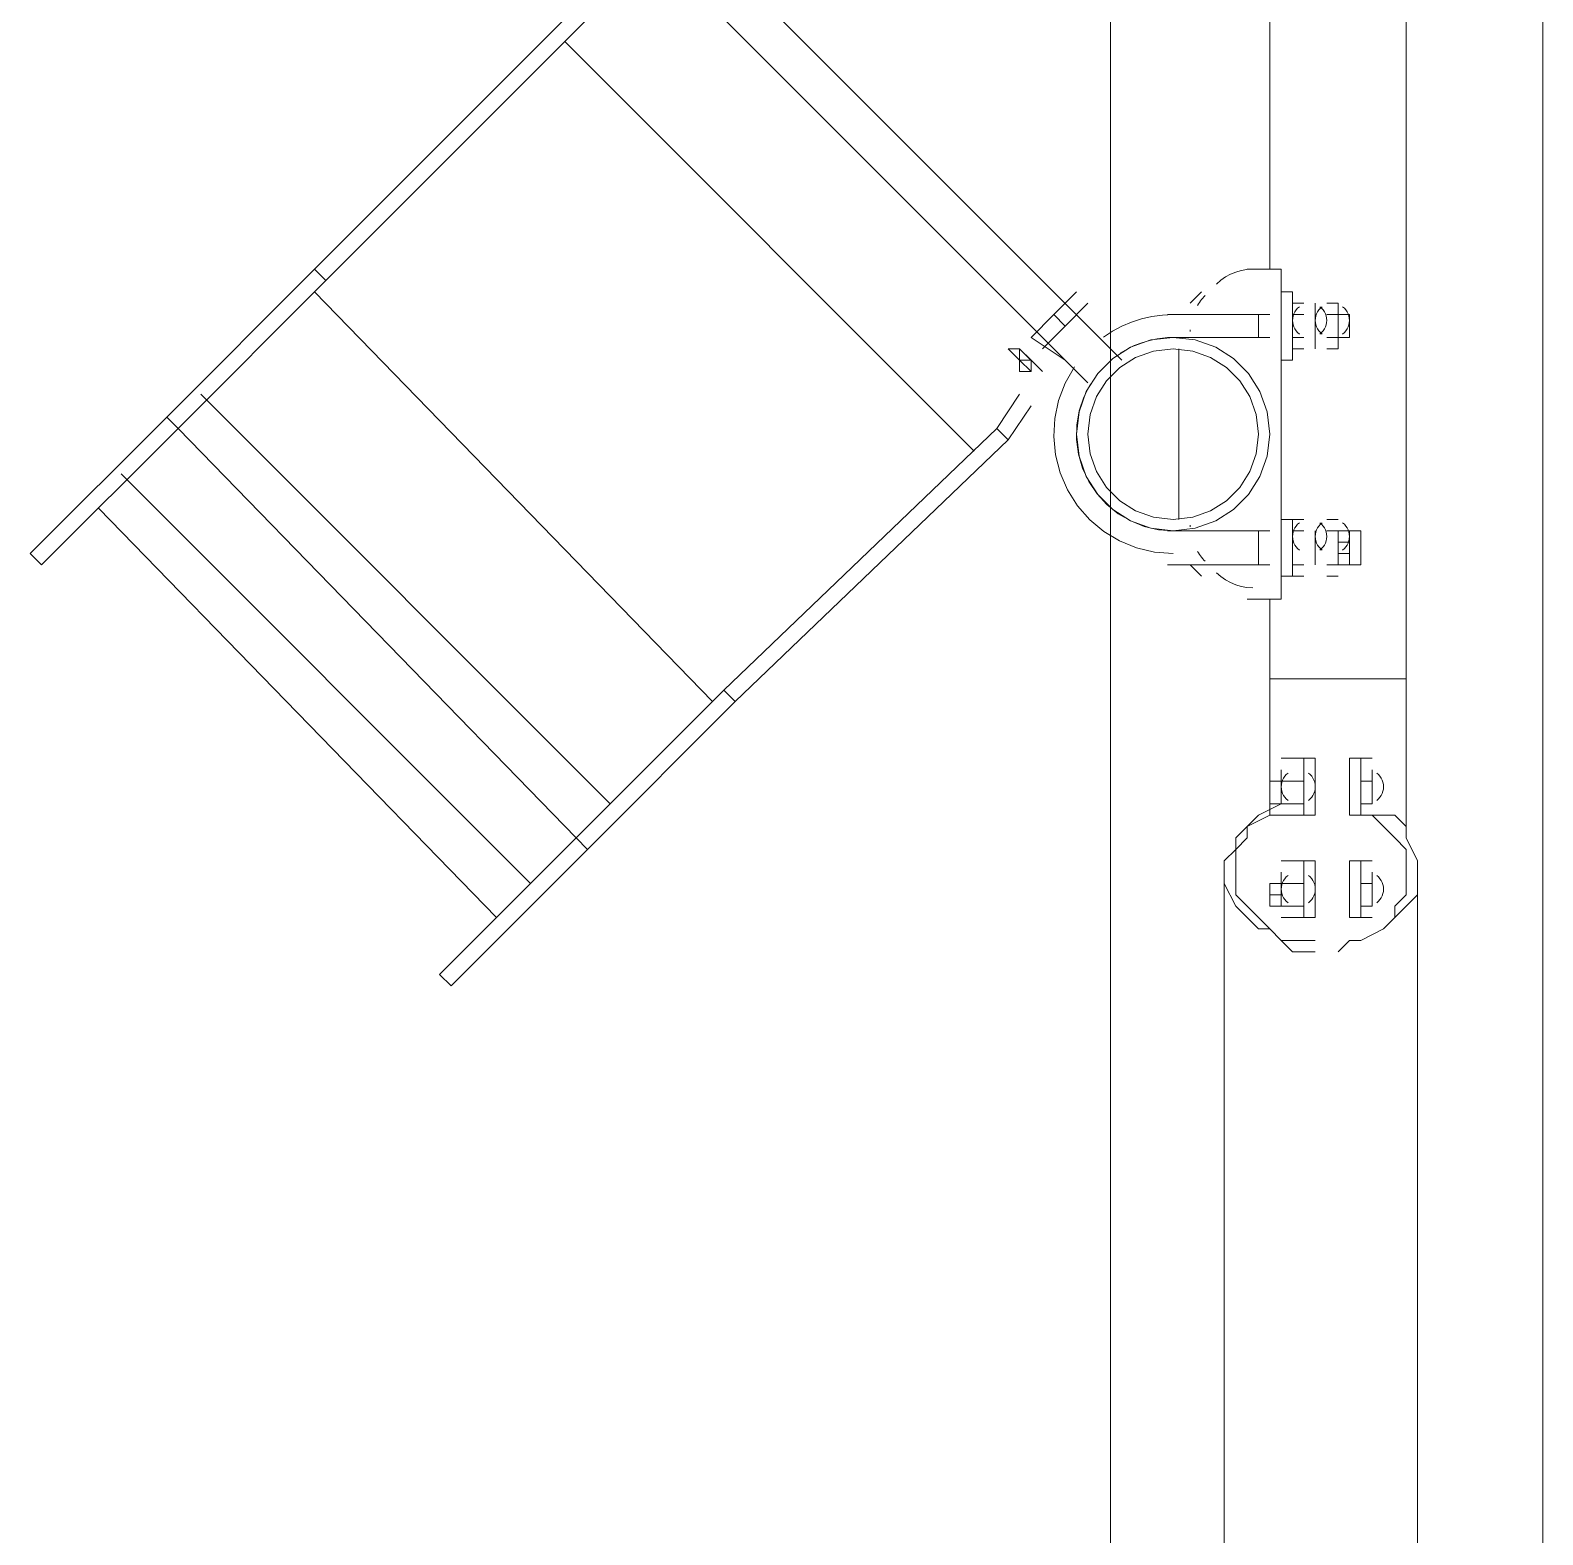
# Paper-space layout '01 Roof Support Layout' of a CAD drawing. Header units: millimetres. Extents: x 5 to 415, y 5 to 292.
# Drawn here: x 193.76 to 202.01, y 228.18 to 236.38 of the extents above; entities that cross this region are included whole.
import ezdxf

# ---------------------------------------------------------------- set-up
doc = ezdxf.new("R2010")
doc.units = ezdxf.units.MM
doc.layers.add('PROPOSED', color=7, linetype='Continuous')

# ---------------------------------------------------------------- blocks, each defined once
blk = doc.blocks.new('SHEET_01')
at = {"layer": 'PROPOSED', "color": 250, "linetype": 'Continuous', "lineweight": 13}
for p, q in [((197.174, 237.126), (199.716, 234.584)), ((199.53, 234.46), (197.05, 236.94)), ((199.654, 236.878), (199.654, 215.86)), ((202.01, 236.878), (202.01, 215.86)), ((201.266, 236.816), (201.266, 232.848)), ((196.74, 236.506), (195.314, 235.08)), ((200.522, 235.08), (200.522, 236.506)), ((195.376, 235.018), (196.802, 236.444)), ((198.91, 234.088), (196.678, 236.32)), ((194.508, 234.274), (195.314, 235.08)), ((195.376, 235.018), (194.57, 234.212)), ((195.314, 235.08), (195.376, 235.018)), ((200.2552, 235.0193), (200.2317, 234.9983)), ((200.2808, 235.0374), (200.2552, 235.0193)), ((200.308, 235.0524), (200.2808, 235.0374)), ((200.3368, 235.0643), (200.308, 235.0524)), ((200.3667, 235.073), (200.3368, 235.0643)), ((200.3975, 235.0782), (200.3667, 235.073)), ((200.429, 235.08), (200.3975, 235.0782)), ((200.522, 235.08), (200.398, 235.08)), ((200.584, 235.08), (200.522, 235.08)), ((200.584, 233.282), (200.584, 235.08)), ((195.314, 234.956), (197.484, 232.724)), ((199.468, 234.956), (199.344, 234.832)), ((200.15, 234.956), (200.088, 234.894)), ((200.1629, 234.9293), (200.1564, 234.922)), ((200.1697, 234.9363), (200.1629, 234.9293)), ((200.584, 234.584), (200.584, 234.956)), ((200.584, 234.956), (200.646, 234.956)), ((200.646, 234.956), (200.646, 234.584)), ((199.406, 234.77), (199.53, 234.894)), ((199.53, 234.894), (199.53, 234.894)), ((200.1329, 234.8908), (200.1277, 234.8825)), ((200.1384, 234.8989), (200.1329, 234.8908)), ((200.1441, 234.9068), (200.1384, 234.8989)), ((200.1501, 234.9145), (200.1441, 234.9068)), ((200.1564, 234.922), (200.1501, 234.9145)), ((200.708, 234.894), (200.646, 234.894)), ((200.646, 234.894), (200.646, 234.646)), ((200.646, 234.894), (200.646, 234.894)), ((200.6587, 234.848), (200.6533, 234.8371)), ((200.6656, 234.8581), (200.6587, 234.848)), ((200.6738, 234.8673), (200.6656, 234.8581)), ((200.6832, 234.8754), (200.6738, 234.8673)), ((200.708, 234.894), (200.708, 234.894)), ((200.77, 234.894), (200.77, 234.646)), ((200.7827, 234.848), (200.7773, 234.8371)), ((200.7896, 234.8581), (200.7827, 234.848)), ((200.7978, 234.8673), (200.7896, 234.8581)), ((200.8043, 234.8673), (200.7948, 234.8754)), ((200.8072, 234.8754), (200.7978, 234.8673)), ((200.8124, 234.8581), (200.8043, 234.8673)), ((200.8193, 234.848), (200.8124, 234.8581)), ((200.8248, 234.8371), (200.8193, 234.848)), ((200.832, 234.894), (200.894, 234.894)), ((200.832, 234.894), (200.832, 234.894)), ((200.894, 234.894), (200.894, 234.646)), ((200.894, 234.894), (200.894, 234.894)), ((200.9283, 234.8673), (200.9188, 234.8754)), ((200.9364, 234.8581), (200.9283, 234.8673)), ((200.9433, 234.848), (200.9364, 234.8581)), ((200.9488, 234.8371), (200.9433, 234.848)), ((199.344, 234.832), (199.22, 234.708)), ((199.282, 234.646), (199.406, 234.77)), ((199.406, 234.77), (199.344, 234.832)), ((199.7148, 234.7686), (199.6636, 234.7413)), ((199.768, 234.7911), (199.7148, 234.7686)), ((199.823, 234.8089), (199.768, 234.7911)), ((199.8793, 234.8216), (199.823, 234.8089)), ((199.9368, 234.8294), (199.8793, 234.8216)), ((199.995, 234.832), (199.9368, 234.8294)), ((200.46, 234.832), (199.964, 234.832)), ((200.46, 234.708), (200.46, 234.832)), ((200.522, 234.832), (200.46, 234.832)), ((200.646, 234.832), (200.708, 234.832)), ((200.6468, 234.8134), (200.646, 234.801)), ((200.646, 234.801), (200.6468, 234.7886)), ((200.6493, 234.8255), (200.6468, 234.8134)), ((200.6468, 234.7886), (200.6493, 234.7765)), ((200.6533, 234.8371), (200.6493, 234.8255)), ((200.6493, 234.7765), (200.6533, 234.765)), ((200.6533, 234.765), (200.6587, 234.7541)), ((200.7708, 234.8134), (200.77, 234.801)), ((200.77, 234.801), (200.7708, 234.7886)), ((200.7733, 234.8255), (200.7708, 234.8134)), ((200.7708, 234.7886), (200.7733, 234.7765)), ((200.7773, 234.8371), (200.7733, 234.8255)), ((200.7733, 234.7765), (200.7773, 234.765)), ((200.7773, 234.765), (200.7827, 234.7541)), ((200.8193, 234.7541), (200.8248, 234.765)), ((200.8287, 234.8255), (200.8248, 234.8371)), ((200.8248, 234.765), (200.8287, 234.7765)), ((200.8312, 234.8134), (200.8287, 234.8255)), ((200.8287, 234.7765), (200.8312, 234.7886)), ((200.832, 234.801), (200.8312, 234.8134)), ((200.8312, 234.7886), (200.832, 234.801)), ((200.832, 234.832), (200.894, 234.832)), ((200.956, 234.832), (200.894, 234.832)), ((200.894, 234.832), (200.956, 234.832)), ((200.9433, 234.7541), (200.9488, 234.765)), ((200.9528, 234.8255), (200.9488, 234.8371)), ((200.9488, 234.765), (200.9528, 234.7765)), ((200.9552, 234.8134), (200.9528, 234.8255)), ((200.9528, 234.7765), (200.9552, 234.7886)), ((200.956, 234.801), (200.9552, 234.8134)), ((200.9552, 234.7886), (200.956, 234.801)), ((200.956, 234.832), (200.956, 234.832)), ((200.956, 234.832), (200.956, 234.708)), ((200.956, 234.708), (200.956, 234.832)), ((199.22, 234.708), (199.406, 234.584)), ((199.6636, 234.7413), (199.6148, 234.7095)), ((199.8742, 234.6941), (199.7633, 234.6544)), ((199.8652, 234.6918), (199.8234, 234.6793)), ((199.9078, 234.7007), (199.8652, 234.6918)), ((199.995, 234.708), (199.8742, 234.6941)), ((199.9512, 234.7062), (199.9078, 234.7007)), ((199.995, 234.708), (199.9512, 234.7062)), ((199.964, 234.708), (200.46, 234.708)), ((200.1158, 234.6941), (199.995, 234.708)), ((200.026, 234.708), (200.026, 234.708)), ((200.088, 234.7431), (200.088, 234.7417)), ((200.088, 234.7417), (200.088, 234.7404)), ((200.0882, 234.7485), (200.0881, 234.7472)), ((200.0881, 234.7472), (200.0881, 234.7458)), ((200.2268, 234.6544), (200.1158, 234.6941)), ((200.46, 234.708), (200.522, 234.708)), ((200.646, 234.708), (200.708, 234.708)), ((200.6587, 234.7541), (200.6656, 234.7439)), ((200.6656, 234.7439), (200.6738, 234.7347)), ((200.6738, 234.7347), (200.6832, 234.7266)), ((200.7827, 234.7541), (200.7896, 234.7439)), ((200.7896, 234.7439), (200.7978, 234.7347)), ((200.7948, 234.7266), (200.8043, 234.7347)), ((200.7978, 234.7347), (200.8072, 234.7266)), ((200.8043, 234.7347), (200.8124, 234.7439)), ((200.8124, 234.7439), (200.8193, 234.7541)), ((200.832, 234.708), (200.894, 234.708)), ((200.956, 234.708), (200.894, 234.708)), ((200.894, 234.708), (200.956, 234.708)), ((200.9188, 234.7266), (200.9283, 234.7347)), ((200.9283, 234.7347), (200.9364, 234.7439)), ((200.9364, 234.7439), (200.9433, 234.7541)), ((200.956, 234.708), (200.956, 234.708)), ((199.158, 234.584), (199.096, 234.646)), ((199.096, 234.646), (199.158, 234.646)), ((199.158, 234.646), (199.158, 234.646)), ((199.158, 234.646), (199.158, 234.584)), ((199.22, 234.584), (199.158, 234.646)), ((199.158, 234.646), (199.282, 234.522)), ((199.7633, 234.6544), (199.6654, 234.5922)), ((199.7905, 234.5987), (199.7042, 234.5439)), ((199.7436, 234.6442), (199.706, 234.6217)), ((199.7829, 234.6634), (199.7436, 234.6442)), ((199.8234, 234.6793), (199.7829, 234.6634)), ((199.8884, 234.6337), (199.7905, 234.5987)), ((199.995, 234.646), (199.8884, 234.6337)), ((200.1016, 234.6337), (199.995, 234.646)), ((200.026, 234.646), (200.026, 233.716)), ((200.1995, 234.5987), (200.1016, 234.6337)), ((200.2858, 234.5439), (200.1995, 234.5987)), ((200.3246, 234.5922), (200.2268, 234.6544)), ((200.646, 234.646), (200.708, 234.646)), ((200.646, 234.646), (200.646, 234.646)), ((200.708, 234.646), (200.708, 234.646)), ((200.832, 234.646), (200.894, 234.646)), ((200.832, 234.646), (200.832, 234.646)), ((200.894, 234.646), (200.894, 234.646)), ((199.158, 234.584), (199.158, 234.584)), ((199.22, 234.522), (199.158, 234.584)), ((199.22, 234.584), (199.158, 234.584)), ((199.158, 234.584), (199.158, 234.522)), ((199.158, 234.522), (199.158, 234.584)), ((199.158, 234.522), (199.22, 234.522)), ((199.158, 234.522), (199.158, 234.522)), ((199.22, 234.584), (199.22, 234.584)), ((199.22, 234.584), (199.22, 234.522)), ((199.22, 234.522), (199.22, 234.522)), ((199.4568, 234.5472), (199.4061, 234.4585)), ((199.6654, 234.5922), (199.5838, 234.5106)), ((199.7042, 234.5439), (199.6322, 234.4718)), ((200.3578, 234.4718), (200.2858, 234.5439)), ((200.4062, 234.5106), (200.3246, 234.5922)), ((200.584, 234.584), (200.646, 234.584)), ((199.4061, 234.4585), (199.3704, 234.3644)), ((199.5449, 234.4551), (199.5083, 234.3831)), ((199.5838, 234.5106), (199.5216, 234.4128)), ((199.6322, 234.4718), (199.5773, 234.3855)), ((200.4127, 234.3855), (200.3578, 234.4718)), ((200.4684, 234.4128), (200.4062, 234.5106)), ((196.926, 232.166), (194.694, 234.398)), ((199.158, 234.398), (199.034, 234.212)), ((199.3704, 234.3644), (199.3497, 234.2667)), ((199.5216, 234.4128), (199.4819, 234.3018)), ((199.5083, 234.3831), (199.4834, 234.3075)), ((199.5773, 234.3855), (199.5423, 234.2876)), ((200.4477, 234.2876), (200.4127, 234.3855)), ((200.5081, 234.3018), (200.4684, 234.4128)), ((194.508, 234.274), (193.764, 233.53)), ((194.57, 234.212), (194.508, 234.274)), ((199.096, 234.15), (199.22, 234.336)), ((199.4819, 234.3018), (199.468, 234.181)), ((199.4834, 234.3075), (199.4702, 234.2296)), ((199.5423, 234.2876), (199.53, 234.181)), ((200.46, 234.181), (200.4477, 234.2876)), ((200.522, 234.181), (200.5081, 234.3018)), ((193.826, 233.468), (194.57, 234.212)), ((194.57, 234.212), (196.74, 231.98)), ((199.034, 234.212), (197.546, 232.786)), ((199.034, 234.212), (199.096, 234.15)), ((199.3497, 234.2667), (199.3442, 234.1672)), ((199.4702, 234.2296), (199.4689, 234.1509)), ((197.608, 232.724), (199.096, 234.15)), ((199.3442, 234.1672), (199.3539, 234.0679)), ((199.468, 234.181), (199.4819, 234.0602)), ((199.4689, 234.1509), (199.4793, 234.0726)), ((199.53, 234.181), (199.5423, 234.0744)), ((200.4477, 234.0744), (200.46, 234.181)), ((200.5081, 234.0602), (200.522, 234.181)), ((199.3539, 234.0679), (199.379, 233.9704)), ((199.4793, 234.0726), (199.5015, 233.9961)), ((199.4819, 234.0602), (199.5216, 233.9493)), ((199.5423, 234.0744), (199.5773, 233.9765)), ((200.4127, 233.9765), (200.4477, 234.0744)), ((200.4684, 233.9493), (200.5081, 234.0602)), ((196.492, 231.732), (194.26, 233.964)), ((199.379, 233.9704), (199.4196, 233.8765)), ((199.5015, 233.9961), (199.5355, 233.9229)), ((199.5216, 233.9493), (199.5838, 233.8514)), ((199.5773, 233.9765), (199.6322, 233.8902)), ((200.3578, 233.8902), (200.4127, 233.9765)), ((200.4062, 233.8514), (200.4684, 233.9493)), ((199.4196, 233.8765), (199.4743, 233.7902)), ((199.5355, 233.9229), (199.5804, 233.8557)), ((199.6322, 233.8902), (199.7042, 233.8182)), ((200.2858, 233.8182), (200.3578, 233.8902)), ((194.136, 233.778), (196.306, 231.546)), ((199.4743, 233.7902), (199.5408, 233.7146)), ((199.5804, 233.8557), (199.6341, 233.7969)), ((199.5838, 233.8514), (199.6654, 233.7698)), ((199.6341, 233.7969), (199.6956, 233.7473)), ((199.7042, 233.8182), (199.7905, 233.7633)), ((200.1995, 233.7633), (200.2858, 233.8182)), ((200.3246, 233.7698), (200.4062, 233.8514)), ((199.5408, 233.7146), (199.6175, 233.6507)), ((199.6654, 233.7698), (199.7633, 233.7076)), ((199.6956, 233.7473), (199.7636, 233.7075)), ((199.7633, 233.7076), (199.8742, 233.6679)), ((199.7636, 233.7075), (199.8369, 233.6782)), ((199.7905, 233.7633), (199.8884, 233.7283)), ((199.8884, 233.7283), (199.995, 233.716)), ((199.995, 233.716), (200.1016, 233.7283)), ((200.1016, 233.7283), (200.1995, 233.7633)), ((200.1158, 233.6679), (200.2268, 233.7076)), ((200.2268, 233.7076), (200.3246, 233.7698)), ((200.584, 233.716), (200.646, 233.716)), ((200.584, 233.716), (200.584, 233.406)), ((200.646, 233.716), (200.708, 233.716)), ((200.646, 233.406), (200.646, 233.716)), ((200.6832, 233.6974), (200.6738, 233.6893)), ((200.8043, 233.6893), (200.7948, 233.6974)), ((200.8072, 233.6974), (200.7978, 233.6893)), ((200.832, 233.716), (200.894, 233.716)), ((200.9283, 233.6893), (200.9188, 233.6974)), ((199.6175, 233.6507), (199.7028, 233.5993)), ((199.8369, 233.6782), (199.9145, 233.6602)), ((199.8742, 233.6679), (199.995, 233.654)), ((199.9145, 233.6602), (199.995, 233.654)), ((200.46, 233.654), (199.964, 233.654)), ((199.995, 233.654), (200.1158, 233.6679)), ((200.026, 233.654), (200.026, 233.654)), ((200.088, 233.685), (200.088, 233.6837)), ((200.088, 233.6823), (200.088, 233.6809)), ((200.088, 233.6809), (200.0881, 233.6796)), ((200.0881, 233.6768), (200.0882, 233.6755)), ((200.46, 233.654), (200.46, 233.468)), ((200.522, 233.654), (200.46, 233.654)), ((200.646, 233.468), (200.646, 233.654)), ((200.646, 233.654), (200.708, 233.654)), ((200.646, 233.654), (200.646, 233.654)), ((200.6468, 233.6354), (200.646, 233.623)), ((200.646, 233.623), (200.6468, 233.6106)), ((200.6493, 233.6475), (200.6468, 233.6354)), ((200.6468, 233.6106), (200.6493, 233.5985)), ((200.6533, 233.659), (200.6493, 233.6475)), ((200.6587, 233.67), (200.6533, 233.659)), ((200.6656, 233.6801), (200.6587, 233.67)), ((200.6738, 233.6893), (200.6656, 233.6801)), ((200.708, 233.654), (200.708, 233.654)), ((200.77, 233.468), (200.77, 233.654)), ((200.7708, 233.6354), (200.77, 233.623)), ((200.77, 233.623), (200.7708, 233.6106)), ((200.7733, 233.6475), (200.7708, 233.6354)), ((200.7708, 233.6106), (200.7733, 233.5985)), ((200.7773, 233.659), (200.7733, 233.6475)), ((200.7827, 233.67), (200.7773, 233.659)), ((200.7896, 233.6801), (200.7827, 233.67)), ((200.7978, 233.6893), (200.7896, 233.6801)), ((200.8124, 233.6801), (200.8043, 233.6893)), ((200.8193, 233.67), (200.8124, 233.6801)), ((200.8248, 233.659), (200.8193, 233.67)), ((200.8287, 233.6475), (200.8248, 233.659)), ((200.8312, 233.6354), (200.8287, 233.6475)), ((200.8287, 233.5985), (200.8312, 233.6106)), ((200.832, 233.623), (200.8312, 233.6354)), ((200.8312, 233.6106), (200.832, 233.623)), ((200.832, 233.654), (200.894, 233.654)), ((200.832, 233.654), (200.832, 233.654)), ((200.894, 233.654), (201.018, 233.654)), ((200.894, 233.468), (200.894, 233.654)), ((200.894, 233.654), (200.894, 233.654)), ((200.894, 233.654), (200.956, 233.654)), ((200.9364, 233.6801), (200.9283, 233.6893)), ((200.9433, 233.67), (200.9364, 233.6801)), ((200.9488, 233.659), (200.9433, 233.67)), ((200.9528, 233.6475), (200.9488, 233.659)), ((200.9552, 233.6354), (200.9528, 233.6475)), ((200.9528, 233.5985), (200.9552, 233.6106)), ((200.956, 233.623), (200.9552, 233.6354)), ((200.9552, 233.6106), (200.956, 233.623)), ((200.956, 233.468), (200.956, 233.654)), ((200.956, 233.654), (200.956, 233.592)), ((201.018, 233.654), (201.018, 233.468)), ((193.764, 233.53), (193.826, 233.468)), ((199.7028, 233.5993), (199.7952, 233.5614)), ((199.7952, 233.5614), (199.8931, 233.538)), ((199.8931, 233.538), (199.995, 233.53)), ((200.1277, 233.5415), (200.1329, 233.5332)), ((200.1329, 233.5332), (200.1384, 233.5251)), ((200.6493, 233.5985), (200.6533, 233.587)), ((200.6533, 233.587), (200.6587, 233.576)), ((200.6587, 233.576), (200.6656, 233.5659)), ((200.6656, 233.5659), (200.6738, 233.5567)), ((200.6738, 233.5567), (200.6832, 233.5486)), ((200.7733, 233.5985), (200.7773, 233.587)), ((200.7773, 233.587), (200.7827, 233.576)), ((200.7827, 233.576), (200.7896, 233.5659)), ((200.7896, 233.5659), (200.7978, 233.5567)), ((200.7948, 233.5486), (200.8043, 233.5567)), ((200.7978, 233.5567), (200.8072, 233.5486)), ((200.8043, 233.5567), (200.8124, 233.5659)), ((200.8124, 233.5659), (200.8193, 233.576)), ((200.8193, 233.576), (200.8248, 233.587)), ((200.8248, 233.587), (200.8287, 233.5985)), ((200.894, 233.592), (200.956, 233.592)), ((200.894, 233.53), (200.956, 233.53)), ((200.9188, 233.5486), (200.9283, 233.5567)), ((200.9283, 233.5567), (200.9364, 233.5659)), ((200.9364, 233.5659), (200.9433, 233.576)), ((200.9433, 233.576), (200.9488, 233.587)), ((200.9488, 233.587), (200.9528, 233.5985)), ((200.956, 233.592), (200.956, 233.53)), ((200.956, 233.468), (200.956, 233.53)), ((199.964, 233.468), (200.46, 233.468)), ((200.088, 233.468), (200.15, 233.406)), ((200.1384, 233.5251), (200.1441, 233.5172)), ((200.1441, 233.5172), (200.1501, 233.5095)), ((200.1501, 233.5095), (200.1564, 233.502)), ((200.1564, 233.502), (200.1629, 233.4948)), ((200.1629, 233.4948), (200.1697, 233.4877)), ((200.46, 233.468), (200.522, 233.468)), ((200.646, 233.468), (200.708, 233.468)), ((200.646, 233.468), (200.646, 233.468)), ((200.708, 233.468), (200.708, 233.468)), ((200.832, 233.468), (200.894, 233.468)), ((200.832, 233.468), (200.832, 233.468)), ((201.018, 233.468), (200.894, 233.468)), ((200.894, 233.468), (200.894, 233.468)), ((200.894, 233.468), (200.956, 233.468)), ((200.2317, 233.4257), (200.2552, 233.4047)), ((200.2552, 233.4047), (200.2808, 233.3866)), ((200.2808, 233.3866), (200.308, 233.3716)), ((200.308, 233.3716), (200.3368, 233.3597)), ((200.584, 233.406), (200.646, 233.406)), ((200.646, 233.406), (200.708, 233.406)), ((200.832, 233.406), (200.894, 233.406)), ((200.3368, 233.3597), (200.3667, 233.351)), ((200.3667, 233.351), (200.3975, 233.3458)), ((200.3975, 233.3458), (200.429, 233.344)), ((200.398, 233.282), (200.522, 233.282)), ((200.522, 232.848), (200.522, 233.282)), ((200.522, 233.282), (200.584, 233.282)), ((196.74, 231.98), (197.546, 232.786)), ((197.546, 232.786), (197.608, 232.724)), ((201.266, 232.848), (200.522, 232.848)), ((200.522, 232.104), (200.522, 232.848)), ((200.522, 232.848), (201.266, 232.848)), ((201.266, 232.848), (201.266, 231.98)), ((197.608, 232.724), (196.802, 231.918)), ((200.708, 232.414), (200.584, 232.414)), ((200.77, 232.414), (200.708, 232.414)), ((200.708, 232.414), (200.708, 232.104)), ((200.77, 232.104), (200.77, 232.414)), ((201.018, 232.414), (200.956, 232.414)), ((200.956, 232.414), (200.956, 232.104)), ((201.018, 232.414), (201.018, 232.104)), ((201.08, 232.414), (201.018, 232.414)), ((201.018, 232.104), (201.018, 232.414)), ((200.522, 232.29), (200.584, 232.29)), ((200.584, 232.29), (200.522, 232.29)), ((200.522, 232.29), (200.522, 232.29)), ((200.522, 232.29), (200.522, 232.166)), ((200.522, 232.166), (200.522, 232.29)), ((200.584, 232.352), (200.584, 232.166)), ((200.584, 232.352), (200.584, 232.352)), ((200.708, 232.29), (200.584, 232.29)), ((200.5913, 232.295), (200.5873, 232.2835)), ((200.5967, 232.306), (200.5913, 232.295)), ((200.6036, 232.3161), (200.5967, 232.306)), ((200.6118, 232.3253), (200.6036, 232.3161)), ((200.6212, 232.3334), (200.6118, 232.3253)), ((200.708, 232.352), (200.708, 232.166)), ((200.708, 232.352), (200.708, 232.352)), ((200.7422, 232.3253), (200.7328, 232.3334)), ((200.7504, 232.3161), (200.7422, 232.3253)), ((200.7573, 232.306), (200.7504, 232.3161)), ((200.7627, 232.295), (200.7573, 232.306)), ((200.7667, 232.2835), (200.7627, 232.295)), ((201.08, 232.29), (201.018, 232.29)), ((201.08, 232.352), (201.08, 232.166)), ((201.08, 232.352), (201.08, 232.352)), ((201.1143, 232.3253), (201.1048, 232.3334)), ((201.1224, 232.3161), (201.1143, 232.3253)), ((201.1293, 232.306), (201.1224, 232.3161)), ((201.1348, 232.295), (201.1293, 232.306)), ((201.1387, 232.2835), (201.1348, 232.295)), ((200.5848, 232.2714), (200.584, 232.259)), ((200.584, 232.259), (200.5848, 232.2466)), ((200.5873, 232.2835), (200.5848, 232.2714)), ((200.5848, 232.2466), (200.5873, 232.2345)), ((200.5873, 232.2345), (200.5913, 232.223)), ((200.5913, 232.223), (200.5967, 232.212)), ((200.5967, 232.212), (200.6036, 232.2019)), ((200.7504, 232.2019), (200.7573, 232.212)), ((200.7573, 232.212), (200.7627, 232.223)), ((200.7627, 232.223), (200.7667, 232.2345)), ((200.7692, 232.2714), (200.7667, 232.2835)), ((200.7667, 232.2345), (200.7692, 232.2466)), ((200.77, 232.259), (200.7692, 232.2714)), ((200.7692, 232.2466), (200.77, 232.259)), ((201.1224, 232.2019), (201.1293, 232.212)), ((201.1293, 232.212), (201.1348, 232.223)), ((201.1348, 232.223), (201.1387, 232.2345)), ((201.1412, 232.2714), (201.1387, 232.2835)), ((201.1387, 232.2345), (201.1412, 232.2466)), ((201.142, 232.259), (201.1412, 232.2714)), ((201.1412, 232.2466), (201.142, 232.259)), ((200.46, 232.104), (200.584, 232.166)), ((200.522, 232.166), (200.584, 232.166)), ((200.584, 232.166), (200.522, 232.166)), ((200.522, 232.166), (200.522, 232.166)), ((200.584, 232.166), (200.584, 232.166)), ((200.708, 232.166), (200.584, 232.166)), ((200.6036, 232.2019), (200.6118, 232.1927)), ((200.6118, 232.1927), (200.6212, 232.1846)), ((200.708, 232.166), (200.708, 232.166)), ((200.7328, 232.1846), (200.7422, 232.1927)), ((200.7422, 232.1927), (200.7504, 232.2019)), ((201.08, 232.166), (201.018, 232.166)), ((201.08, 232.166), (201.08, 232.166)), ((201.1048, 232.1846), (201.1143, 232.1927)), ((201.1143, 232.1927), (201.1224, 232.2019)), ((200.398, 232.042), (200.46, 232.104)), ((200.398, 232.042), (200.522, 232.104)), ((200.522, 232.104), (200.584, 232.104)), ((200.708, 232.104), (200.584, 232.104)), ((200.77, 232.104), (200.708, 232.104)), ((201.018, 232.104), (200.956, 232.104)), ((201.08, 232.104), (201.018, 232.104)), ((201.08, 232.104), (201.204, 232.104)), ((201.08, 232.104), (201.142, 232.042)), ((201.204, 232.104), (201.266, 232.042)), ((196.74, 231.98), (195.996, 231.236)), ((196.802, 231.918), (196.74, 231.98)), ((200.336, 231.98), (200.398, 232.042)), ((200.336, 231.918), (200.336, 231.98)), ((200.336, 231.918), (200.398, 231.98)), ((200.398, 231.98), (200.398, 232.042)), ((201.142, 232.042), (201.204, 231.98)), ((201.204, 231.98), (201.266, 231.918)), ((201.266, 232.042), (201.266, 231.98)), ((201.266, 231.98), (201.328, 231.856)), ((196.058, 231.174), (196.802, 231.918)), ((200.274, 231.856), (200.336, 231.918)), ((200.336, 231.794), (200.336, 231.918)), ((201.266, 231.918), (201.266, 231.856)), ((200.274, 231.794), (200.274, 231.856)), ((200.708, 231.856), (200.584, 231.856)), ((200.77, 231.856), (200.708, 231.856)), ((200.708, 231.856), (200.708, 231.546)), ((200.77, 231.546), (200.77, 231.856)), ((201.018, 231.856), (200.956, 231.856)), ((200.956, 231.856), (200.956, 231.546)), ((201.018, 231.856), (201.018, 231.546)), ((201.08, 231.856), (201.018, 231.856)), ((201.018, 231.546), (201.018, 231.856)), ((201.266, 231.856), (201.266, 231.794)), ((201.328, 231.856), (201.328, 231.794)), ((200.274, 231.732), (200.274, 231.794)), ((200.274, 231.794), (200.274, 220.262)), ((200.336, 231.608), (200.274, 231.732)), ((200.336, 231.732), (200.336, 231.794)), ((200.336, 231.67), (200.336, 231.732)), ((200.522, 231.732), (200.584, 231.732)), ((200.584, 231.732), (200.522, 231.732)), ((200.522, 231.732), (200.522, 231.732)), ((200.522, 231.732), (200.522, 231.608)), ((200.522, 231.67), (200.522, 231.732)), ((200.584, 231.794), (200.584, 231.608)), ((200.584, 231.794), (200.584, 231.794)), ((200.708, 231.732), (200.584, 231.732)), ((200.5848, 231.7134), (200.584, 231.701)), ((200.5873, 231.7255), (200.5848, 231.7134)), ((200.5913, 231.7371), (200.5873, 231.7255)), ((200.5967, 231.748), (200.5913, 231.7371)), ((200.6036, 231.7581), (200.5967, 231.748)), ((200.6118, 231.7673), (200.6036, 231.7581)), ((200.6212, 231.7754), (200.6118, 231.7673)), ((200.708, 231.794), (200.708, 231.608)), ((200.708, 231.794), (200.708, 231.794)), ((200.7422, 231.7673), (200.7328, 231.7754)), ((200.7504, 231.7581), (200.7422, 231.7673)), ((200.7573, 231.748), (200.7504, 231.7581)), ((200.7627, 231.7371), (200.7573, 231.748)), ((200.7667, 231.7255), (200.7627, 231.7371)), ((200.7692, 231.7134), (200.7667, 231.7255)), ((200.77, 231.701), (200.7692, 231.7134)), ((201.08, 231.732), (201.018, 231.732)), ((201.08, 231.794), (201.08, 231.608)), ((201.08, 231.794), (201.08, 231.794)), ((201.1143, 231.7673), (201.1048, 231.7754)), ((201.1224, 231.7581), (201.1143, 231.7673)), ((201.1293, 231.748), (201.1224, 231.7581)), ((201.1348, 231.7371), (201.1293, 231.748)), ((201.1387, 231.7255), (201.1348, 231.7371)), ((201.1412, 231.7134), (201.1387, 231.7255)), ((201.142, 231.701), (201.1412, 231.7134)), ((201.266, 231.794), (201.266, 231.732)), ((201.266, 231.732), (201.266, 231.67)), ((201.328, 231.794), (201.328, 231.732)), ((201.328, 231.794), (201.328, 218.898)), ((201.328, 231.732), (201.328, 231.67)), ((200.398, 231.608), (200.336, 231.67)), ((200.584, 231.67), (200.522, 231.67)), ((200.522, 231.608), (200.522, 231.67)), ((200.584, 231.701), (200.5848, 231.6886)), ((200.5848, 231.6886), (200.5873, 231.6765)), ((200.5873, 231.6765), (200.5913, 231.665)), ((200.5913, 231.665), (200.5967, 231.6541)), ((200.5967, 231.6541), (200.6036, 231.6439)), ((200.6036, 231.6439), (200.6118, 231.6347)), ((200.6118, 231.6347), (200.6212, 231.6266)), ((200.7328, 231.6266), (200.7422, 231.6347)), ((200.7422, 231.6347), (200.7504, 231.6439)), ((200.7504, 231.6439), (200.7573, 231.6541)), ((200.7573, 231.6541), (200.7627, 231.665)), ((200.7627, 231.665), (200.7667, 231.6765)), ((200.7667, 231.6765), (200.7692, 231.6886)), ((200.7692, 231.6886), (200.77, 231.701)), ((201.1048, 231.6266), (201.1143, 231.6347)), ((201.1143, 231.6347), (201.1224, 231.6439)), ((201.1224, 231.6439), (201.1293, 231.6541)), ((201.1293, 231.6541), (201.1348, 231.665)), ((201.1348, 231.665), (201.1387, 231.6765)), ((201.1387, 231.6765), (201.1412, 231.6886)), ((201.1412, 231.6886), (201.142, 231.701)), ((201.266, 231.67), (201.204, 231.608)), ((201.328, 231.67), (201.266, 231.608)), ((200.398, 231.546), (200.336, 231.608)), ((200.46, 231.546), (200.398, 231.608)), ((200.584, 231.608), (200.522, 231.608)), ((200.708, 231.608), (200.584, 231.608)), ((200.584, 231.608), (200.584, 231.608)), ((200.708, 231.608), (200.708, 231.608)), ((201.08, 231.608), (201.018, 231.608)), ((201.08, 231.608), (201.08, 231.608)), ((201.266, 231.608), (201.204, 231.546)), ((201.204, 231.608), (201.204, 231.546)), ((200.46, 231.484), (200.398, 231.546)), ((200.522, 231.484), (200.46, 231.546)), ((200.522, 231.484), (200.46, 231.484)), ((200.584, 231.422), (200.522, 231.484)), ((200.708, 231.546), (200.584, 231.546)), ((200.77, 231.546), (200.708, 231.546)), ((201.018, 231.546), (200.956, 231.546)), ((201.08, 231.546), (201.018, 231.546)), ((201.142, 231.484), (201.018, 231.422)), ((201.204, 231.546), (201.142, 231.484)), ((200.646, 231.36), (200.584, 231.422)), ((200.646, 231.422), (200.584, 231.422)), ((200.77, 231.422), (200.646, 231.422)), ((200.956, 231.422), (200.894, 231.36)), ((201.018, 231.422), (200.956, 231.422)), ((200.274, 231.36), (200.274, 230.802)), ((200.77, 231.36), (200.646, 231.36)), ((195.996, 231.236), (196.058, 231.174))]:
    blk.add_line(p, q, dxfattribs=at)

psp = doc.layouts.new('01 Roof Support Layout')

# ---------------------------------------------------------------- block references
psp.add_blockref('SHEET_01', (0, 0))

doc.saveas('drawing.dxf')
